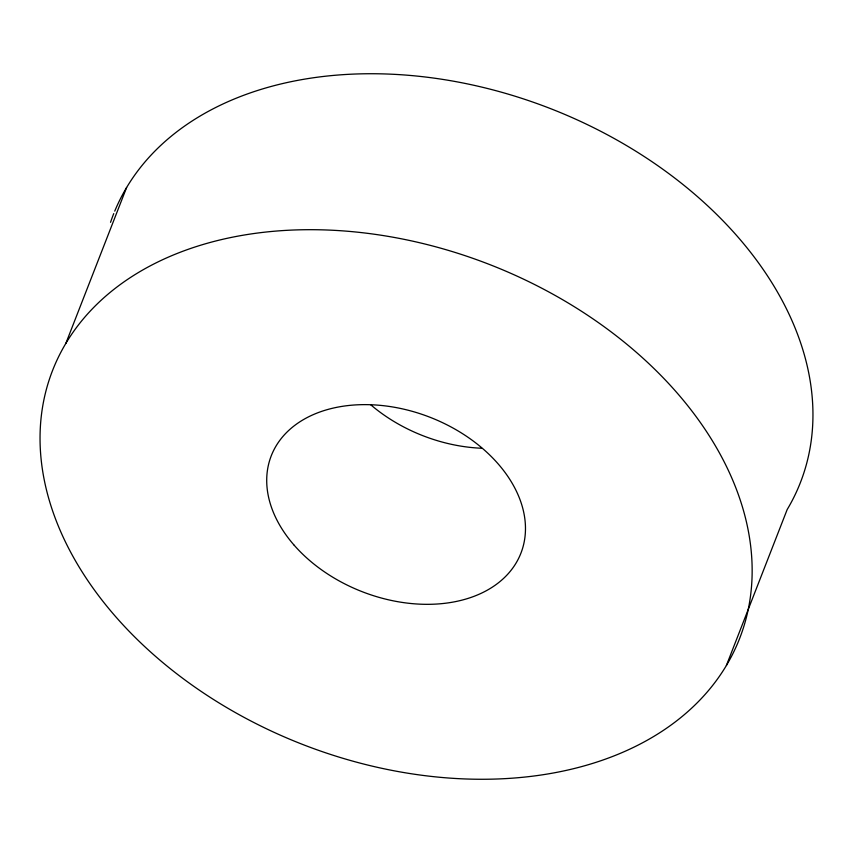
<?xml version="1.0" encoding="UTF-8"?>
<svg xmlns="http://www.w3.org/2000/svg" width="853" height="853" viewBox="0 0 853 853"><rect width="100%" height="100%" fill="white"/><g stroke="black" fill="none" stroke-linecap="round" stroke-linejoin="round"><path stroke-width="1.28" d="M65.82 343.46L126.617 187.5M726.383 665.5A368.731 257.521 21.3 0 0 346.126 231.131A368.731 257.521 21.3 0 0 115.784 616.804A368.731 257.521 21.3 0 0 726.383 665.5L787.18 509.54A368.731 257.521 21.3 0 0 572.8 117.895A368.731 257.521 21.3 0 0 114.75 211.128M110.538 222.334A368.731 257.521 21.3 0 1 113.748 213.591M481.7 448.241A133.985 93.574 21.3 0 1 370.799 404.844M294.242 545.302A133.985 93.574 21.3 0 0 516.108 562.991A133.985 93.574 21.3 0 0 377.943 405.154A133.985 93.574 21.3 0 0 294.242 545.302"/></g></svg>
